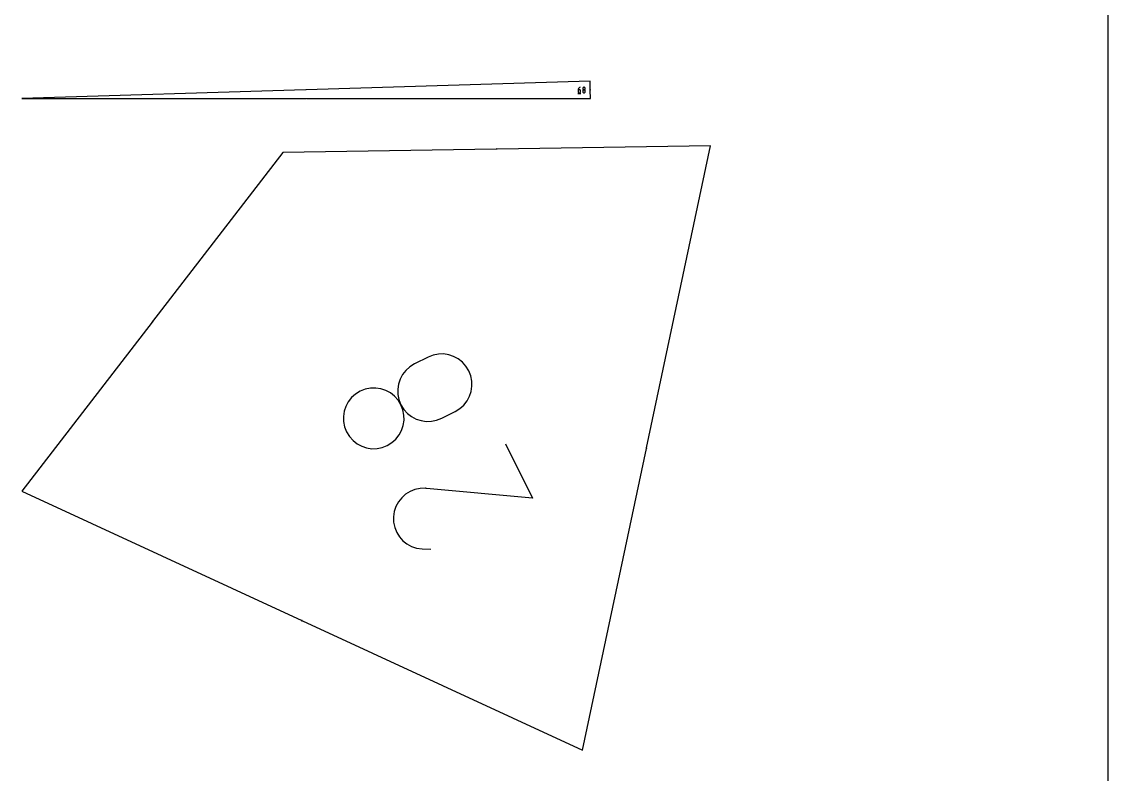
# Model space of a CAD drawing. Extents: x 0 to 200, y 0 to 297.
# Drawn here: x 126.5 to 200, y 114.5 to 165.4 of the extents above; entities that cross this region are included whole.
import ezdxf

# ---------------------------------------------------------------- set-up
doc = ezdxf.new("R2010")
doc.units = 0

msp = doc.modelspace()

# ---------------------------------------------------------------- linework, layer by layer
at = {"layer": 'annotation', "color": 1}
for p, q in [((145.685998, 160.795959), (145.692027, 160.796142)), ((145.68603, 160.807335), (145.686001, 160.806852)), ((145.686001, 160.806852), (145.686042, 160.805511)), ((145.686141, 160.807792), (145.68603, 160.807335)), ((145.686042, 160.805511), (145.686042, 160.805511)), ((145.686042, 160.805511), (145.6861, 160.805031)), ((145.6861, 160.805031), (145.686238, 160.804581)), ((145.686326, 160.808216), (145.686141, 160.807792)), ((145.686238, 160.804581), (145.686449, 160.80417)), ((145.686579, 160.808598), (145.686326, 160.808216)), ((145.686449, 160.80417), (145.686725, 160.803804)), ((145.686892, 160.808931), (145.686579, 160.808598)), ((145.686725, 160.803804), (145.687058, 160.80349)), ((145.687258, 160.809207), (145.686892, 160.808931)), ((145.687058, 160.80349), (145.68744, 160.803237)), ((145.687669, 160.809418), (145.687258, 160.809207)), ((145.68744, 160.803237), (145.687863, 160.803052)), ((145.687624, 160.797517), (145.688381, 160.797825)), ((145.687624, 160.797517), (145.687624, 160.797517)), ((145.688118, 160.809557), (145.687669, 160.809418)), ((145.687863, 160.803052), (145.688319, 160.802941)), ((145.688597, 160.809615), (145.688118, 160.809557)), ((145.688319, 160.802941), (145.688801, 160.802912)), ((145.688381, 160.797825), (145.689072, 160.798232)), ((145.68908, 160.809586), (145.688597, 160.809615)), ((145.688597, 160.809615), (145.688597, 160.809615)), ((145.688801, 160.802912), (145.691479, 160.802994)), ((145.689072, 160.798232), (145.689691, 160.798728)), ((145.689537, 160.809475), (145.68908, 160.809586)), ((145.68996, 160.809289), (145.689537, 160.809475)), ((145.689691, 160.798728), (145.690229, 160.799302)), ((145.690342, 160.809036), (145.68996, 160.809289)), ((145.690229, 160.799302), (145.69068, 160.799944)), ((145.690674, 160.808723), (145.690342, 160.809036)), ((145.69095, 160.808357), (145.690674, 160.808723)), ((145.69068, 160.799944), (145.691038, 160.800644)), ((145.69116, 160.807945), (145.69095, 160.808357)), ((145.691038, 160.800644), (145.691295, 160.801392)), ((145.691298, 160.807495), (145.69116, 160.807945)), ((145.691295, 160.801392), (145.691444, 160.802179)), ((145.691356, 160.807015), (145.691298, 160.807495)), ((145.691479, 160.802994), (145.691356, 160.807015)), ((145.691356, 160.807015), (145.691356, 160.807015)), ((145.691444, 160.802179), (145.691479, 160.802994)), ((145.696198, 160.808504), (145.695867, 160.807819)), ((145.696165, 160.797777), (145.70087, 160.805893)), ((145.70152, 160.79794), (145.696165, 160.797777)), ((145.696465, 160.808908), (145.696198, 160.808504)), ((145.696789, 160.809249), (145.696465, 160.808908)), ((145.697162, 160.809523), (145.696789, 160.809249)), ((145.697571, 160.809727), (145.697162, 160.809523)), ((145.698009, 160.809859), (145.697571, 160.809727)), ((145.698463, 160.809915), (145.698009, 160.809859)), ((145.698925, 160.809893), (145.698463, 160.809915)), ((145.699384, 160.809789), (145.698925, 160.809893)), ((145.69983, 160.809601), (145.699384, 160.809789)), ((145.700232, 160.809333), (145.69983, 160.809601)), ((145.69983, 160.809601), (145.69983, 160.809601)), ((145.700571, 160.809008), (145.700232, 160.809333)), ((145.700844, 160.808635), (145.700571, 160.809008)), ((145.701048, 160.808225), (145.700844, 160.808635)), ((145.70087, 160.805893), (145.700876, 160.805901)), ((145.70087, 160.805893), (145.70087, 160.805893)), ((145.700876, 160.805901), (145.700881, 160.805908)), ((145.700881, 160.805908), (145.700887, 160.805916)), ((145.700887, 160.805916), (145.700892, 160.805924)), ((145.700892, 160.805924), (145.700897, 160.805932)), ((145.700897, 160.805932), (145.700901, 160.80594)), ((145.700901, 160.80594), (145.700906, 160.805949)), ((145.700906, 160.805949), (145.700911, 160.805958)), ((145.700911, 160.805958), (145.700916, 160.805968)), ((145.700916, 160.805968), (145.701107, 160.806413)), ((145.700916, 160.805968), (145.700916, 160.805968)), ((145.70118, 160.807787), (145.701048, 160.808225)), ((145.701107, 160.806413), (145.701212, 160.806871)), ((145.701235, 160.807333), (145.70118, 160.807787)), ((145.701212, 160.806871), (145.701235, 160.807333)), ((164.110796, 160.558208), (164.300235, 160.558208)), ((164.123197, 160.841335), (164.121334, 160.815726)), ((164.121334, 160.815726), (164.121334, 160.689798)), ((164.205468, 160.815726), (164.121334, 160.815726)), ((164.121334, 160.689798), (164.121334, 160.689798)), ((164.121334, 160.689798), (164.122692, 160.674663)), ((164.122692, 160.674663), (164.126607, 160.660415)), ((164.128634, 160.865941), (164.123197, 160.841335)), ((164.126607, 160.660415), (164.13284, 160.647294)), ((164.137419, 160.889237), (164.128634, 160.865941)), ((164.13284, 160.647294), (164.141149, 160.635538)), ((164.149325, 160.91092), (164.137419, 160.889237)), ((164.141149, 160.635538), (164.151297, 160.625384)), ((164.164124, 160.930684), (164.149325, 160.91092)), ((164.151297, 160.625384), (164.163042, 160.617072)), ((164.163042, 160.617072), (164.176146, 160.61084)), ((164.181589, 160.948223), (164.164124, 160.930684)), ((164.176146, 160.61084), (164.190368, 160.606926)), ((164.201494, 160.963234), (164.181589, 160.948223)), ((164.190368, 160.606926), (164.205468, 160.605568)), ((164.223611, 160.97541), (164.201494, 160.963234)), ((164.2206, 160.814376), (164.205468, 160.815726)), ((164.205468, 160.605568), (164.2206, 160.606926)), ((164.205468, 160.605568), (164.205468, 160.605568)), ((164.234838, 160.810481), (164.2206, 160.814376)), ((164.2206, 160.606926), (164.234838, 160.61084)), ((164.247714, 160.984447), (164.223611, 160.97541)), ((164.247947, 160.804277), (164.234838, 160.810481)), ((164.234838, 160.61084), (164.247947, 160.617072)), ((164.247714, 160.984447), (164.247714, 160.984447)), ((164.259688, 160.795999), (164.247947, 160.804277)), ((164.247947, 160.617072), (164.259688, 160.625384)), ((164.269826, 160.785881), (164.259688, 160.795999)), ((164.259688, 160.625384), (164.269826, 160.635538)), ((164.278123, 160.774158), (164.269826, 160.785881)), ((164.269826, 160.635538), (164.278123, 160.647294)), ((164.284343, 160.761066), (164.278123, 160.774158)), ((164.278123, 160.647294), (164.284343, 160.660415)), ((164.288248, 160.746838), (164.284343, 160.761066)), ((164.284343, 160.660415), (164.288248, 160.674663)), ((164.289603, 160.73171), (164.288248, 160.746838)), ((164.288248, 160.674663), (164.289603, 160.689798)), ((164.289603, 160.689798), (164.289603, 160.73171)), ((164.289603, 160.73171), (164.289603, 160.73171)), ((164.43304, 160.915033), (164.431682, 160.899968)), ((164.431682, 160.899968), (164.431682, 160.899968)), ((164.431682, 160.899968), (164.433041, 160.884832)), ((164.43304, 160.746614), (164.431682, 160.731485)), ((164.431682, 160.731485), (164.431682, 160.689572)), ((164.431682, 160.689572), (164.431682, 160.689572)), ((164.431682, 160.689572), (164.433041, 160.674444)), ((164.436953, 160.929227), (164.43304, 160.915033)), ((164.436953, 160.760857), (164.43304, 160.746614)), ((164.433041, 160.884832), (164.436956, 160.870582)), ((164.433041, 160.674444), (164.436956, 160.660217)), ((164.443183, 160.94231), (164.436953, 160.929227)), ((164.443183, 160.773978), (164.436953, 160.760857)), ((164.436956, 160.870582), (164.443188, 160.857458)), ((164.436956, 160.660217), (164.443188, 160.647124)), ((164.45149, 160.954041), (164.443183, 160.94231)), ((164.45149, 160.785735), (164.443183, 160.773978)), ((164.443188, 160.857458), (164.451498, 160.845698)), ((164.443188, 160.647124), (164.451498, 160.635401)), ((164.461636, 160.964178), (164.45149, 160.954041)), ((164.461636, 160.79589), (164.45149, 160.785735)), ((164.451498, 160.845698), (164.461646, 160.835541)), ((164.451498, 160.635401), (164.461646, 160.625283)), ((164.47338, 160.972482), (164.461636, 160.964178)), ((164.47338, 160.804205), (164.461636, 160.79589)), ((164.461646, 160.835541), (164.473391, 160.827225)), ((164.461646, 160.625283), (164.473391, 160.617005)), ((164.486485, 160.978711), (164.47338, 160.972482)), ((164.486485, 160.81044), (164.47338, 160.804205)), ((164.473391, 160.827225), (164.486494, 160.820989)), ((164.473391, 160.617005), (164.486494, 160.610801)), ((164.50071, 160.982625), (164.486485, 160.978711)), ((164.50071, 160.814356), (164.486485, 160.81044)), ((164.486494, 160.820989), (164.500716, 160.817073)), ((164.486494, 160.610801), (164.500716, 160.606907)), ((164.515817, 160.983983), (164.50071, 160.982625)), ((164.515817, 160.815714), (164.50071, 160.814356)), ((164.500716, 160.817073), (164.515817, 160.815714)), ((164.500716, 160.606907), (164.515817, 160.605556)), ((164.530924, 160.982625), (164.515817, 160.983983)), ((164.515817, 160.983983), (164.515817, 160.983983)), ((164.515817, 160.815714), (164.530917, 160.817073)), ((164.530924, 160.814357), (164.515817, 160.815714)), ((164.515817, 160.815714), (164.515817, 160.815714)), ((164.515817, 160.815714), (164.515817, 160.815714)), ((164.515817, 160.605556), (164.530917, 160.606907)), ((164.515817, 160.605556), (164.515817, 160.605556)), ((164.530917, 160.817073), (164.545139, 160.820989)), ((164.530917, 160.606907), (164.545139, 160.610801)), ((164.545149, 160.978711), (164.530924, 160.982625)), ((164.545149, 160.810442), (164.530924, 160.814357)), ((164.545139, 160.820989), (164.558243, 160.827225)), ((164.545139, 160.610801), (164.558243, 160.617005)), ((164.558253, 160.972482), (164.545149, 160.978711)), ((164.558253, 160.80421), (164.545149, 160.810442)), ((164.558243, 160.827225), (164.569988, 160.835541)), ((164.558243, 160.617005), (164.569988, 160.625283)), ((164.569998, 160.964178), (164.558253, 160.972482)), ((164.569998, 160.795898), (164.558253, 160.80421)), ((164.569988, 160.835541), (164.580136, 160.845698)), ((164.569988, 160.625283), (164.580136, 160.635401)), ((164.580143, 160.954041), (164.569998, 160.964178)), ((164.580143, 160.785745), (164.569998, 160.795898)), ((164.580136, 160.845698), (164.588445, 160.857458)), ((164.580136, 160.635401), (164.588445, 160.647124)), ((164.588451, 160.94231), (164.580143, 160.954041)), ((164.588451, 160.773988), (164.580143, 160.785745)), ((164.588445, 160.857458), (164.594678, 160.870582)), ((164.588445, 160.647124), (164.594678, 160.660217)), ((164.59468, 160.929227), (164.588451, 160.94231)), ((164.59468, 160.760867), (164.588451, 160.773988)), ((164.594678, 160.870582), (164.598593, 160.884832)), ((164.594678, 160.660217), (164.598593, 160.674444)), ((164.598594, 160.915033), (164.59468, 160.929227)), ((164.598594, 160.74662), (164.59468, 160.760867)), ((164.598593, 160.884832), (164.599951, 160.899968)), ((164.598593, 160.674444), (164.599951, 160.689572)), ((164.599951, 160.899968), (164.598594, 160.915033)), ((164.599951, 160.731485), (164.598594, 160.74662)), ((164.599951, 160.899968), (164.599951, 160.899968)), ((164.599951, 160.689572), (164.599951, 160.731485)), ((164.599951, 160.731485), (164.599951, 160.731485)), ((164.931437, 160.808544), (164.943569, 160.806115)), ((164.931692, 160.799112), (164.931646, 160.798823)), ((164.931646, 160.798823), (164.93165, 160.798534)), ((164.93165, 160.798534), (164.931703, 160.798253)), ((164.931791, 160.799395), (164.931692, 160.799112)), ((164.931703, 160.798253), (164.931803, 160.797984)), ((164.931848, 160.799508), (164.931791, 160.799395)), ((164.931791, 160.799395), (164.931791, 160.799395)), ((164.931803, 160.797984), (164.931946, 160.797736)), ((164.931913, 160.799616), (164.931848, 160.799508)), ((164.931985, 160.799718), (164.931913, 160.799616)), ((164.931946, 160.797736), (164.93213, 160.797514)), ((164.932064, 160.799814), (164.931985, 160.799718)), ((164.93215, 160.799904), (164.932064, 160.799814)), ((164.93213, 160.797514), (164.932355, 160.797324)), ((164.932241, 160.799987), (164.93215, 160.799904)), ((164.932339, 160.800063), (164.932241, 160.799987)), ((164.932442, 160.800131), (164.932339, 160.800063)), ((164.932355, 160.797324), (164.932616, 160.797174)), ((164.932551, 160.800193), (164.932442, 160.800131)), ((164.933632, 160.800679), (164.932551, 160.800193)), ((164.932551, 160.800193), (164.932551, 160.800193)), ((164.932616, 160.797174), (164.932616, 160.797174)), ((164.932616, 160.797174), (164.933714, 160.796731)), ((164.934747, 160.801049), (164.933632, 160.800679)), ((164.933714, 160.796731), (164.934842, 160.796406)), ((164.935886, 160.801305), (164.934747, 160.801049)), ((164.934842, 160.796406), (164.93599, 160.796198)), ((164.93704, 160.801445), (164.935886, 160.801305)), ((164.93599, 160.796198), (164.937149, 160.796106)), ((164.938201, 160.80147), (164.93704, 160.801445)), ((164.937149, 160.796106), (164.93831, 160.796131)), ((164.938192, 160.806001), (164.938135, 160.808686)), ((164.93936, 160.801379), (164.938201, 160.80147)), ((164.93831, 160.796131), (164.939464, 160.796272)), ((164.940508, 160.801172), (164.93936, 160.801379)), ((164.939464, 160.796272), (164.940603, 160.796528)), ((164.941635, 160.800848), (164.940508, 160.801172)), ((164.940603, 160.796528), (164.941717, 160.796901)), ((164.942734, 160.800408), (164.941635, 160.800848)), ((164.941717, 160.796901), (164.942798, 160.797389)), ((164.942996, 160.800258), (164.942734, 160.800408)), ((164.942734, 160.800408), (164.942734, 160.800408)), ((164.942798, 160.797389), (164.942907, 160.797451)), ((164.942798, 160.797389), (164.942798, 160.797389)), ((164.942907, 160.797451), (164.943011, 160.79752)), ((164.943221, 160.800068), (164.942996, 160.800258)), ((164.943011, 160.79752), (164.943109, 160.797597)), ((164.943109, 160.797597), (164.943202, 160.79768)), ((164.943202, 160.79768), (164.943287, 160.79777)), ((164.943406, 160.799846), (164.943221, 160.800068)), ((164.943287, 160.79777), (164.943366, 160.797865)), ((164.943366, 160.797865), (164.943437, 160.797966)), ((164.943549, 160.799597), (164.943406, 160.799846)), ((164.943437, 160.797966), (164.9435, 160.798071)), ((164.943569, 160.806115), (164.943455, 160.811485)), ((164.9435, 160.798071), (164.943555, 160.79818)), ((164.943648, 160.799328), (164.943549, 160.799597)), ((164.943555, 160.79818), (164.943656, 160.798465)), ((164.943555, 160.79818), (164.943555, 160.79818)), ((164.943701, 160.799046), (164.943648, 160.799328)), ((164.943656, 160.798465), (164.943704, 160.798756)), ((164.943704, 160.798756), (164.943701, 160.799046)), ((145.698513, 160.225379), (145.698513, 160.210746)), ((145.698513, 160.210746), (145.701766, 160.214)), ((145.714161, 160.227209), (145.706844, 160.227209)), ((145.707327, 160.219867), (145.707255, 160.21888)), ((145.707255, 160.21888), (145.707255, 160.214)), ((145.710505, 160.21888), (145.707255, 160.21888)), ((145.707255, 160.214), (145.707255, 160.214)), ((145.707255, 160.214), (145.707308, 160.213415)), ((145.707308, 160.213415), (145.707459, 160.212865)), ((145.707537, 160.220815), (145.707327, 160.219867)), ((145.707459, 160.212865), (145.707699, 160.212358)), ((145.707877, 160.221713), (145.707537, 160.220815)), ((145.707699, 160.212358), (145.708019, 160.211904)), ((145.708336, 160.222549), (145.707877, 160.221713)), ((145.708019, 160.211904), (145.708411, 160.211511)), ((145.708907, 160.223311), (145.708336, 160.222549)), ((145.708411, 160.211511), (145.708864, 160.21119)), ((145.708864, 160.21119), (145.709371, 160.210949)), ((145.709581, 160.223987), (145.708907, 160.223311)), ((145.709371, 160.210949), (145.709921, 160.210798)), ((145.710349, 160.224565), (145.709581, 160.223987)), ((145.709921, 160.210798), (145.710505, 160.210746)), ((145.711202, 160.225033), (145.710349, 160.224565)), ((145.711088, 160.218828), (145.710505, 160.21888)), ((145.710505, 160.210746), (145.711088, 160.210798)), ((145.710505, 160.210746), (145.710505, 160.210746)), ((145.711638, 160.218677), (145.711088, 160.218828)), ((145.711088, 160.210798), (145.711638, 160.210949)), ((145.712131, 160.225379), (145.711202, 160.225033)), ((145.712144, 160.218436), (145.711638, 160.218677)), ((145.711638, 160.210949), (145.712144, 160.21119)), ((145.712131, 160.225379), (145.712131, 160.225379)), ((145.712597, 160.218115), (145.712144, 160.218436)), ((145.712144, 160.21119), (145.712597, 160.211511)), ((145.712989, 160.217723), (145.712597, 160.218115)), ((145.712597, 160.211511), (145.712989, 160.211904)), ((145.71331, 160.217269), (145.712989, 160.217723)), ((145.712989, 160.211904), (145.71331, 160.212358)), ((145.713551, 160.216762), (145.71331, 160.217269)), ((145.71331, 160.212358), (145.713551, 160.212865)), ((145.713702, 160.216212), (145.713551, 160.216762)), ((145.713551, 160.212865), (145.713702, 160.213415)), ((145.713755, 160.215627), (145.713702, 160.216212)), ((145.713702, 160.213415), (145.713755, 160.214)), ((145.713755, 160.214), (145.713755, 160.215627)), ((145.713755, 160.215627), (145.713755, 160.215627)), ((158.599492, 156.793516), (158.599151, 156.792836)), ((158.599302, 156.78279), (158.604126, 156.790837)), ((158.604659, 156.782875), (158.599302, 156.78279)), ((158.599765, 156.793916), (158.599492, 156.793516)), ((158.600094, 156.794252), (158.599765, 156.793916)), ((158.600471, 156.79452), (158.600094, 156.794252)), ((158.600883, 156.794718), (158.600471, 156.79452)), ((158.601323, 156.794844), (158.600883, 156.794718)), ((158.601778, 156.794893), (158.601323, 156.794844)), ((158.60224, 156.794864), (158.601778, 156.794893)), ((158.602697, 156.794754), (158.60224, 156.794864)), ((158.60314, 156.794559), (158.602697, 156.794754)), ((158.603538, 156.794286), (158.60314, 156.794559)), ((158.60314, 156.794559), (158.60314, 156.794559)), ((158.603872, 156.793956), (158.603538, 156.794286)), ((158.60414, 156.793579), (158.603872, 156.793956)), ((158.604126, 156.790837), (158.604132, 156.790844)), ((158.604126, 156.790837), (158.604126, 156.790837)), ((158.604132, 156.790844), (158.604137, 156.790852)), ((158.604137, 156.790852), (158.604143, 156.790859)), ((158.604338, 156.793166), (158.60414, 156.793579)), ((158.604143, 156.790859), (158.604148, 156.790867)), ((158.604148, 156.790867), (158.604153, 156.790875)), ((158.604153, 156.790875), (158.604158, 156.790883)), ((158.604158, 156.790883), (158.604163, 156.790892)), ((158.604163, 156.790892), (158.604167, 156.790901)), ((158.604167, 156.790901), (158.604172, 156.790911)), ((158.604172, 156.790911), (158.60437, 156.791353)), ((158.604172, 156.790911), (158.604172, 156.790911)), ((158.604463, 156.792726), (158.604338, 156.793166)), ((158.60437, 156.791353), (158.604482, 156.79181)), ((158.604512, 156.792271), (158.604463, 156.792726)), ((158.604482, 156.79181), (158.604512, 156.792271)), ((158.608992, 156.795008), (158.614349, 156.795092)), ((158.609077, 156.789637), (158.608992, 156.795008)), ((158.611755, 156.789679), (158.609077, 156.789637)), ((158.609183, 156.782946), (158.611861, 156.782989)), ((158.612237, 156.789644), (158.611755, 156.789679)), ((158.611861, 156.782989), (158.612341, 156.78304)), ((158.611861, 156.782989), (158.611861, 156.782989)), ((158.612692, 156.789527), (158.612237, 156.789644)), ((158.612341, 156.78304), (158.612792, 156.783171)), ((158.613112, 156.789336), (158.612692, 156.789527)), ((158.612792, 156.783171), (158.613206, 156.783376)), ((158.61349, 156.789078), (158.613112, 156.789336)), ((158.613206, 156.783376), (158.613575, 156.783647)), ((158.613818, 156.788761), (158.61349, 156.789078)), ((158.613575, 156.783647), (158.613893, 156.783975)), ((158.614088, 156.788392), (158.613818, 156.788761)), ((158.613893, 156.783975), (158.614152, 156.784354)), ((158.614293, 156.787979), (158.614088, 156.788392)), ((158.614152, 156.784354), (158.614344, 156.784774)), ((158.614425, 156.787528), (158.614293, 156.787979)), ((158.614344, 156.784774), (158.614461, 156.78523)), ((158.614476, 156.787047), (158.614425, 156.787528)), ((158.614461, 156.78523), (158.614497, 156.785712)), ((158.614497, 156.785712), (158.614476, 156.787047)), ((158.614476, 156.787047), (158.614476, 156.787047)), ((135.293798, 145.107057), (135.293774, 145.106595)), ((135.293774, 145.106595), (135.293831, 145.106128)), ((135.293901, 145.107503), (135.293798, 145.107057)), ((135.293831, 145.106128), (135.293973, 145.105665)), ((135.294077, 145.107925), (135.293901, 145.107503)), ((135.293973, 145.105665), (135.294293, 145.104975)), ((135.294322, 145.108312), (135.294077, 145.107925)), ((135.294632, 145.108654), (135.294322, 145.108312)), ((135.295004, 145.108943), (135.294632, 145.108654)), ((135.295432, 145.109168), (135.295004, 145.108943)), ((135.295894, 145.109309), (135.295432, 145.109168)), ((135.295432, 145.109168), (135.295432, 145.109168)), ((135.296361, 145.109365), (135.295894, 145.109309)), ((135.296822, 145.109339), (135.296361, 145.109365)), ((135.297268, 145.109236), (135.296822, 145.109339)), ((135.29769, 145.10906), (135.297268, 145.109236)), ((135.298077, 145.108814), (135.29769, 145.10906)), ((135.298419, 145.108503), (135.298077, 145.108814)), ((135.298706, 145.108131), (135.298419, 145.108503)), ((135.298928, 145.107701), (135.298706, 145.108131)), ((135.300378, 145.116135), (135.298741, 145.114014)), ((135.298933, 145.107691), (135.298928, 145.107701)), ((135.298928, 145.107701), (135.298928, 145.107701)), ((135.298937, 145.107681), (135.298933, 145.107691)), ((135.298941, 145.107672), (135.298937, 145.107681)), ((135.298944, 145.107663), (135.298941, 145.107672)), ((135.298947, 145.107654), (135.298944, 145.107663)), ((135.29895, 145.107645), (135.298947, 145.107654)), ((135.298953, 145.107636), (135.29895, 145.107645)), ((135.298955, 145.107627), (135.298953, 145.107636)), ((135.298957, 145.107618), (135.298955, 145.107627)), ((135.302241, 145.09883), (135.298957, 145.107618)), ((135.298957, 145.107618), (135.298957, 145.107618)), ((135.300707, 145.11649), (135.300378, 145.116135)), ((135.301082, 145.116772), (135.300707, 145.11649)), ((135.301494, 145.116982), (135.301082, 145.116772)), ((135.301932, 145.117116), (135.301494, 145.116982)), ((135.302385, 145.117174), (135.301932, 145.117116)), ((135.305514, 145.10307), (135.302241, 145.09883)), ((135.302842, 145.117155), (135.302385, 145.117174)), ((135.303293, 145.117057), (135.302842, 145.117155)), ((135.303726, 145.11688), (135.303293, 145.117057)), ((135.304132, 145.116621), (135.303726, 145.11688)), ((135.304619, 145.112861), (135.303799, 145.111799)), ((135.303799, 145.111799), (135.304619, 145.112861)), ((135.304487, 145.116292), (135.304132, 145.116621)), ((135.304132, 145.116621), (135.304132, 145.116621)), ((135.304771, 145.115916), (135.304487, 145.116292)), ((135.304619, 145.112861), (135.304879, 145.113269)), ((135.304948, 145.113216), (135.304619, 145.112861)), ((135.304619, 145.112861), (135.304619, 145.112861)), ((135.30498, 145.115504), (135.304771, 145.115916)), ((135.304879, 145.113269), (135.305057, 145.113704)), ((135.305323, 145.113499), (135.304948, 145.113216)), ((135.305115, 145.115066), (135.30498, 145.115504)), ((135.305057, 145.113704), (135.305155, 145.114156)), ((135.305174, 145.114613), (135.305115, 145.115066)), ((135.305155, 145.114156), (135.305174, 145.114613)), ((135.305735, 145.113708), (135.305323, 145.113499)), ((135.306173, 145.113842), (135.305735, 145.113708)), ((135.306626, 145.113901), (135.306173, 145.113842)), ((135.307083, 145.113882), (135.306626, 145.113901)), ((135.307533, 145.113784), (135.307083, 145.113882)), ((135.307967, 145.113606), (135.307533, 145.113784)), ((135.308373, 145.113347), (135.307967, 145.113606)), ((135.308279, 145.106652), (135.309915, 145.108773)), ((135.309435, 145.112528), (135.308373, 145.113347)), ((135.308373, 145.113347), (135.308373, 145.113347)), ((135.309788, 145.1122), (135.309435, 145.112528)), ((135.31007, 145.111826), (135.309788, 145.1122)), ((135.309915, 145.108773), (135.310176, 145.10918)), ((135.309915, 145.108773), (135.309915, 145.108773)), ((135.310279, 145.111414), (135.31007, 145.111826)), ((135.310176, 145.10918), (135.310354, 145.109615)), ((135.310413, 145.110977), (135.310279, 145.111414)), ((135.310354, 145.109615), (135.310452, 145.110067)), ((135.310471, 145.110524), (135.310413, 145.110977)), ((135.310452, 145.110067), (135.310471, 145.110524)), ((153.961019, 142.721291), (153.045078, 142.262219)), ((154.30649, 142.8573), (153.961019, 142.721291)), ((154.660296, 142.927573), (154.30649, 142.8573)), ((155.014678, 142.934776), (154.660296, 142.927573)), ((155.361877, 142.881577), (155.014678, 142.934776)), ((155.694135, 142.770642), (155.361877, 142.881577)), ((156.003692, 142.604638), (155.694135, 142.770642)), ((152.729195, 142.066776), (152.460706, 141.825207)), ((153.045078, 142.262219), (152.729195, 142.066776)), ((153.045078, 142.262219), (153.045078, 142.262219)), ((156.282792, 142.386233), (156.003692, 142.604638)), ((156.523674, 142.118093), (156.282792, 142.386233)), ((156.718581, 141.802886), (156.523674, 142.118093)), ((152.076273, 141.235037), (151.965509, 140.902112)), ((152.242202, 141.545348), (152.076273, 141.235037)), ((152.460706, 141.825207), (152.242202, 141.545348)), ((156.854466, 141.458096), (156.718581, 141.802886)), ((156.718581, 141.802886), (156.718581, 141.802886)), ((156.925129, 141.104642), (156.854466, 141.458096)), ((149.708793, 140.552921), (149.363143, 140.416823)), ((150.063076, 140.623433), (149.708793, 140.552921)), ((150.418148, 140.630983), (150.063076, 140.623433)), ((150.766166, 140.578194), (150.418148, 140.630983)), ((151.099286, 140.467691), (150.766166, 140.578194)), ((151.409663, 140.302098), (151.099286, 140.467691)), ((151.965509, 140.902112), (151.912499, 140.55441)), ((151.912499, 140.55441), (151.919834, 140.199769)), ((156.880811, 140.402984), (156.933075, 140.750334)), ((156.933075, 140.750334), (156.925129, 141.104642)), ((148.781454, 139.981156), (148.563786, 139.701715)), ((149.048787, 140.222146), (148.781454, 139.981156)), ((149.363143, 140.416823), (149.048787, 140.222146)), ((149.363143, 140.416823), (149.363143, 140.416823)), ((151.689453, 140.084039), (151.409663, 140.302098)), ((151.930813, 139.816138), (151.689453, 140.084039)), ((151.919834, 140.199769), (151.990103, 139.846026)), ((152.125897, 139.50102), (151.930813, 139.816138)), ((151.990103, 139.846026), (152.125897, 139.50102)), ((156.387826, 139.480805), (156.60568, 139.760408)), ((156.60568, 139.760408), (156.770844, 140.070405)), ((156.770844, 140.070405), (156.880811, 140.402984)), ((148.288007, 139.058938), (148.235179, 138.711327)), ((148.398423, 139.391688), (148.288007, 139.058938)), ((148.563786, 139.701715), (148.398423, 139.391688)), ((152.125897, 139.50102), (152.125897, 139.50102)), ((152.125897, 139.50102), (152.32105, 139.185764)), ((152.261605, 139.156141), (152.125897, 139.50102)), ((152.125897, 139.50102), (152.125897, 139.50102)), ((152.33179, 138.802448), (152.261605, 139.156141)), ((152.32105, 139.185764), (152.562441, 138.917789)), ((154.888132, 138.584957), (155.804073, 139.044029)), ((155.804073, 139.044029), (156.119788, 139.239408)), ((155.804073, 139.044029), (155.804073, 139.044029)), ((156.119788, 139.239408), (156.387826, 139.480805)), ((148.235179, 138.711327), (148.24258, 138.356719)), ((148.24258, 138.356719), (148.312852, 138.002978)), ((152.285962, 138.100033), (152.339045, 138.447794)), ((152.339045, 138.447794), (152.33179, 138.802448)), ((152.562441, 138.917789), (152.842228, 138.699701)), ((152.842228, 138.699701), (153.15257, 138.534112)), ((153.15257, 138.534112), (153.485625, 138.42363)), ((153.485625, 138.42363), (153.83355, 138.370865)), ((153.83355, 138.370865), (154.188505, 138.378424)), ((154.188505, 138.378424), (154.542646, 138.448919)), ((154.542646, 138.448919), (154.888132, 138.584957)), ((148.312852, 138.002978), (148.448635, 137.657966)), ((148.448635, 137.657966), (148.448635, 137.657966)), ((148.448635, 137.657966), (148.643781, 137.342707)), ((152.00915, 137.456615), (152.175133, 137.767022)), ((152.175133, 137.767022), (152.285962, 138.100033)), ((148.643781, 137.342707), (148.885127, 137.074709)), ((148.885127, 137.074709), (149.164793, 136.856561)), ((149.164793, 136.856561), (149.474898, 136.690853)), ((151.206197, 136.739561), (151.52209, 136.935029)), ((151.52209, 136.935029), (151.790605, 137.176665)), ((151.790605, 137.176665), (152.00915, 137.456615)), ((159.196428, 136.858604), (161.039482, 133.181342)), ((149.474898, 136.690853), (149.807562, 136.580175)), ((149.807562, 136.580175), (150.154904, 136.527117)), ((150.154904, 136.527117), (150.509044, 136.534268)), ((150.509044, 136.534268), (150.862102, 136.60422)), ((150.862102, 136.60422), (151.206197, 136.739561)), ((151.206197, 136.739561), (151.206197, 136.739561)), ((168.733954, 136.559924), (168.74827, 136.556894)), ((168.736437, 136.571655), (168.736367, 136.571074)), ((168.736367, 136.571074), (168.7364, 136.570505)), ((168.7364, 136.570505), (168.73653, 136.56996)), ((168.736608, 136.572215), (168.736437, 136.571655)), ((168.736437, 136.571655), (168.736437, 136.571655)), ((168.73653, 136.56996), (168.736749, 136.56945)), ((168.736869, 136.572721), (168.736608, 136.572215)), ((168.736749, 136.56945), (168.73705, 136.568986)), ((168.737208, 136.573167), (168.736869, 136.572721)), ((168.73705, 136.568986), (168.737426, 136.568578)), ((168.737615, 136.573544), (168.737208, 136.573167)), ((168.737426, 136.568578), (168.737871, 136.568238)), ((168.738079, 136.573847), (168.737615, 136.573544)), ((168.737871, 136.568238), (168.738377, 136.567976)), ((168.738588, 136.574067), (168.738079, 136.573847)), ((168.738377, 136.567976), (168.738938, 136.567804)), ((168.739133, 136.574198), (168.738588, 136.574067)), ((168.738938, 136.567804), (168.740522, 136.567469)), ((168.739702, 136.574232), (168.739133, 136.574198)), ((168.740284, 136.574162), (168.739702, 136.574232)), ((168.740284, 136.574162), (168.740284, 136.574162)), ((168.741868, 136.573827), (168.740284, 136.574162)), ((168.740522, 136.567469), (168.740522, 136.567469)), ((168.740522, 136.567469), (168.741105, 136.567399)), ((168.741105, 136.567399), (168.741674, 136.567433)), ((168.741674, 136.567433), (168.74222, 136.567563)), ((168.742429, 136.573655), (168.741868, 136.573827)), ((168.74222, 136.567563), (168.742731, 136.567783)), ((168.742936, 136.573393), (168.742429, 136.573655)), ((168.742731, 136.567783), (168.743195, 136.568085)), ((168.743381, 136.573053), (168.742936, 136.573393)), ((168.743195, 136.568085), (168.743604, 136.568463)), ((168.743759, 136.572645), (168.743381, 136.573053)), ((168.743604, 136.568463), (168.743944, 136.568908)), ((168.744062, 136.57218), (168.743759, 136.572645)), ((168.743944, 136.568908), (168.744205, 136.569414)), ((168.744282, 136.57167), (168.744062, 136.57218)), ((168.744205, 136.569414), (168.744378, 136.569974)), ((168.744413, 136.571125), (168.744282, 136.57167)), ((168.744378, 136.569974), (168.744308, 136.569393)), ((168.744308, 136.569393), (168.744342, 136.568824)), ((168.744342, 136.568824), (168.744473, 136.568279)), ((168.744378, 136.569974), (168.744447, 136.570556)), ((168.74455, 136.570534), (168.744378, 136.569974)), ((168.744378, 136.569974), (168.744378, 136.569974)), ((168.744378, 136.569974), (168.744378, 136.569974)), ((168.744447, 136.570556), (168.744413, 136.571125)), ((168.744473, 136.568279), (168.744694, 136.567769)), ((168.744811, 136.57104), (168.74455, 136.570534)), ((168.744694, 136.567769), (168.744996, 136.567304)), ((168.745152, 136.571485), (168.744811, 136.57104)), ((168.744996, 136.567304), (168.745374, 136.566896)), ((168.74556, 136.571863), (168.745152, 136.571485)), ((168.745374, 136.566896), (168.74582, 136.566556)), ((168.746025, 136.572165), (168.74556, 136.571863)), ((168.74827, 136.556894), (168.74576, 136.56075)), ((168.74582, 136.566556), (168.746327, 136.566294)), ((168.746536, 136.572385), (168.746025, 136.572165)), ((168.746327, 136.566294), (168.746888, 136.566121)), ((168.747082, 136.572515), (168.746536, 136.572385)), ((168.746888, 136.566121), (168.746888, 136.566121)), ((168.746888, 136.566121), (168.747468, 136.566052)), ((168.747651, 136.572549), (168.747082, 136.572515)), ((168.747468, 136.566052), (168.748036, 136.566086)), ((168.748234, 136.57248), (168.747651, 136.572549)), ((168.748036, 136.566086), (168.74858, 136.566217)), ((168.748793, 136.572308), (168.748234, 136.57248)), ((168.748234, 136.57248), (168.748234, 136.57248)), ((168.74858, 136.566217), (168.74909, 136.566437)), ((168.749298, 136.572046), (168.748793, 136.572308)), ((168.74909, 136.566437), (168.749554, 136.56674)), ((168.749742, 136.571706), (168.749298, 136.572046)), ((168.749554, 136.56674), (168.749962, 136.567117)), ((168.750119, 136.571299), (168.749742, 136.571706)), ((168.749962, 136.567117), (168.750302, 136.567562)), ((168.750421, 136.570834), (168.750119, 136.571299)), ((168.750302, 136.567562), (168.750564, 136.568068)), ((168.750641, 136.570324), (168.750421, 136.570834)), ((168.750564, 136.568068), (168.750736, 136.568628)), ((168.750771, 136.569779), (168.750641, 136.570324)), ((168.750736, 136.568628), (168.750805, 136.56921)), ((168.750736, 136.568628), (168.750736, 136.568628)), ((168.750805, 136.56921), (168.750771, 136.569779)), ((153.799478, 133.845041), (153.427926, 133.834361)), ((153.80777, 133.844885), (153.799478, 133.845041)), ((153.799478, 133.845041), (153.799478, 133.845041)), ((153.815714, 133.84457), (153.80777, 133.844885)), ((153.823366, 133.844093), (153.815714, 133.84457)), ((153.83078, 133.843448), (153.823366, 133.844093)), ((153.838012, 133.842632), (153.83078, 133.843448)), ((153.845119, 133.841641), (153.838012, 133.842632)), ((153.852156, 133.840471), (153.845119, 133.841641)), ((153.859177, 133.839116), (153.852156, 133.840471)), ((153.866239, 133.837573), (153.859177, 133.839116)), ((152.184388, 133.208462), (151.964415, 132.933917)), ((152.446774, 133.441324), (152.184388, 133.208462)), ((152.745525, 133.626958), (152.446774, 133.441324)), ((153.074592, 133.759818), (152.745525, 133.626958)), ((153.427926, 133.834361), (153.074592, 133.759818)), ((161.039482, 133.181342), (153.866239, 133.837573)), ((153.866239, 133.837573), (153.866239, 133.837573)), ((151.792906, 132.623234), (151.675908, 132.281958)), ((151.964415, 132.933917), (151.792906, 132.623234)), ((151.675908, 132.281958), (151.619471, 131.915633)), ((151.619471, 131.915633), (151.619471, 131.915633)), ((151.619471, 131.915633), (151.632565, 131.544243)), ((151.632565, 131.544243), (151.708611, 131.191064)), ((151.708611, 131.191064), (151.842288, 130.862176)), ((151.842288, 130.862176), (152.028276, 130.563661)), ((152.028276, 130.563661), (152.261255, 130.301601)), ((152.261255, 130.301601), (152.535905, 130.082077)), ((152.535905, 130.082077), (152.846903, 129.91117)), ((152.846903, 129.91117), (153.188931, 129.794961)), ((153.188931, 129.794961), (153.556668, 129.739531)), ((153.556668, 129.739531), (154.140845, 129.730222)), ((145.430028, 124.884747), (145.429992, 124.883561)), ((145.429992, 124.883561), (145.429992, 124.883561)), ((145.429992, 124.883561), (145.43, 124.883437)), ((145.43, 124.883437), (145.430017, 124.883313)), ((145.430017, 124.883313), (145.430042, 124.883191)), ((145.430182, 124.885913), (145.430028, 124.884747)), ((145.430042, 124.883191), (145.430077, 124.883071)), ((145.430077, 124.883071), (145.43012, 124.882955)), ((145.43012, 124.882955), (145.430171, 124.882842)), ((145.430171, 124.882842), (145.43023, 124.882734)), ((145.430451, 124.887049), (145.430182, 124.885913)), ((145.43023, 124.882734), (145.430297, 124.882631)), ((145.430297, 124.882631), (145.430371, 124.882534)), ((145.430371, 124.882534), (145.430371, 124.882534)), ((145.430371, 124.882534), (145.430583, 124.882318)), ((145.430831, 124.888149), (145.430451, 124.887049)), ((145.430583, 124.882318), (145.430824, 124.882147)), ((145.430824, 124.882147), (145.431086, 124.882023)), ((145.431319, 124.889204), (145.430831, 124.888149)), ((145.431086, 124.882023), (145.431363, 124.881946)), ((145.43191, 124.890205), (145.431319, 124.889204)), ((145.431363, 124.881946), (145.431648, 124.881917)), ((145.431648, 124.881917), (145.431934, 124.881936)), ((145.432601, 124.891146), (145.43191, 124.890205)), ((145.431934, 124.881936), (145.432215, 124.882005)), ((145.432215, 124.882005), (145.432485, 124.882124)), ((145.432485, 124.882124), (145.432735, 124.882294)), ((145.433388, 124.892017), (145.432601, 124.891146)), ((145.432735, 124.882294), (145.433613, 124.883089)), ((145.432735, 124.882294), (145.432735, 124.882294)), ((145.434268, 124.89281), (145.433388, 124.892017)), ((145.433613, 124.883089), (145.434398, 124.88396)), ((145.434518, 124.892979), (145.434268, 124.89281)), ((145.434268, 124.89281), (145.434268, 124.89281)), ((145.434398, 124.88396), (145.435088, 124.884901)), ((145.434786, 124.893097), (145.434518, 124.892979)), ((145.435067, 124.893166), (145.434786, 124.893097)), ((145.435354, 124.893185), (145.435067, 124.893166)), ((145.435088, 124.884901), (145.435679, 124.885903)), ((145.435638, 124.893157), (145.435354, 124.893185)), ((145.435915, 124.893081), (145.435638, 124.893157)), ((145.435679, 124.885903), (145.436166, 124.886958)), ((145.436176, 124.892959), (145.435915, 124.893081)), ((145.436166, 124.886958), (145.436547, 124.888057)), ((145.436416, 124.89279), (145.436176, 124.892959)), ((145.436627, 124.892577), (145.436416, 124.89279)), ((145.436547, 124.888057), (145.436817, 124.889193)), ((145.436627, 124.892577), (145.436627, 124.892577)), ((145.436703, 124.892476), (145.436627, 124.892577)), ((145.436772, 124.89237), (145.436703, 124.892476)), ((145.436832, 124.89226), (145.436772, 124.89237)), ((145.436817, 124.889193), (145.436973, 124.890358)), ((145.436884, 124.892147), (145.436832, 124.89226)), ((145.436927, 124.892031), (145.436884, 124.892147)), ((145.436961, 124.891912), (145.436927, 124.892031)), ((145.436987, 124.891791), (145.436961, 124.891912)), ((145.436973, 124.890358), (145.43701, 124.891543)), ((145.437003, 124.891668), (145.436987, 124.891791)), ((145.43701, 124.891543), (145.437003, 124.891668)), ((145.43701, 124.891543), (145.43701, 124.891543)), ((145.438466, 124.881029), (145.438389, 124.880566)), ((145.438389, 124.880566), (145.438394, 124.880104)), ((145.438394, 124.880104), (145.438478, 124.879653)), ((145.438629, 124.881483), (145.438466, 124.881029)), ((145.438478, 124.879653), (145.438635, 124.879224)), ((145.43887, 124.881903), (145.438629, 124.881483)), ((145.438629, 124.881483), (145.438629, 124.881483)), ((145.438635, 124.879224), (145.438864, 124.878827)), ((145.438864, 124.878827), (145.43916, 124.878471)), ((145.439174, 124.882264), (145.43887, 124.881903)), ((145.43916, 124.878471), (145.43952, 124.878167)), ((145.43953, 124.88256), (145.439174, 124.882264)), ((145.43952, 124.878167), (145.43994, 124.877925)), ((145.439927, 124.88279), (145.43953, 124.88256)), ((145.440357, 124.882948), (145.439927, 124.88279)), ((145.43994, 124.877925), (145.442375, 124.8768)), ((145.440808, 124.883032), (145.440357, 124.882948)), ((145.440718, 124.8859), (145.440641, 124.885437)), ((145.440641, 124.885437), (145.440646, 124.884975)), ((145.440646, 124.884975), (145.440729, 124.884524)), ((145.44088, 124.886354), (145.440718, 124.8859)), ((145.440729, 124.884524), (145.440887, 124.884095)), ((145.441271, 124.883037), (145.440808, 124.883032)), ((145.441444, 124.887574), (145.44088, 124.886354)), ((145.44088, 124.886354), (145.44088, 124.886354)), ((145.440887, 124.884095), (145.441116, 124.883698)), ((145.441116, 124.883698), (145.441412, 124.883342)), ((145.441735, 124.88296), (145.441271, 124.883037)), ((145.441412, 124.883342), (145.441772, 124.883038)), ((145.441685, 124.887992), (145.441444, 124.887574)), ((145.441988, 124.888351), (145.441685, 124.887992)), ((145.442192, 124.882797), (145.441735, 124.88296)), ((145.441772, 124.883038), (145.442192, 124.882797)), ((145.442343, 124.888646), (145.441988, 124.888351)), ((145.442192, 124.882797), (145.443411, 124.882233)), ((145.443411, 124.882233), (145.442192, 124.882797)), ((145.442192, 124.882797), (145.442192, 124.882797)), ((145.44274, 124.888875), (145.442343, 124.888646)), ((145.443169, 124.889033), (145.44274, 124.888875)), ((145.44362, 124.889116), (145.443169, 124.889033)), ((145.444083, 124.889121), (145.44362, 124.889116)), ((145.444548, 124.889043), (145.444083, 124.889121)), ((145.445004, 124.88888), (145.444548, 124.889043)), ((145.447439, 124.887754), (145.445004, 124.88888)), ((145.445004, 124.88888), (145.445004, 124.88888))]:
    msp.add_line(p, q, dxfattribs=at)
at = {"layer": 'boundary', "color": 5}
for p, q in [((164.92517, 161.38941), (145.71911, 160.80451)), ((164.937041, 160.829131), (164.92517, 161.38941)), ((145.668334, 160.802963), (126.462274, 160.218063)), ((145.692949, 160.829125), (145.668334, 160.802963)), ((145.71911, 160.80451), (145.692949, 160.829125)), ((164.962974, 160.804275), (164.937041, 160.829131)), ((164.938118, 160.778342), (164.962974, 160.804275)), ((164.949989, 160.218063), (164.938118, 160.778342)), ((126.462274, 160.218063), (145.680732, 160.218063)), ((145.680732, 160.218063), (145.706132, 160.192663)), ((145.706132, 160.192663), (145.731532, 160.218063)), ((145.731532, 160.218063), (164.949989, 160.218063)), ((158.58143, 156.78854), (144.141971, 156.56022)), ((158.606425, 156.814338), (158.58143, 156.78854)), ((158.632223, 156.789343), (158.606425, 156.814338)), ((173.071681, 157.017663), (158.632223, 156.789343)), ((168.74795, 136.590712), (173.071681, 157.017663)), ((144.141971, 156.56022), (135.317644, 145.128654)), ((135.286602, 145.088441), (126.462274, 133.656875)), ((135.317644, 145.128654), (135.282016, 145.124068)), ((135.282016, 145.124068), (135.286602, 145.088441)), ((164.413698, 116.114062), (168.73743, 136.541013)), ((168.73743, 136.541013), (168.767539, 136.560603)), ((168.767539, 136.560603), (168.74795, 136.590712)), ((126.462274, 133.656875), (145.41493, 124.896126)), ((145.41493, 124.896126), (145.427329, 124.862413)), ((145.427329, 124.862413), (145.461042, 124.874811)), ((145.461042, 124.874811), (164.413698, 116.114062))]:
    msp.add_line(p, q, dxfattribs=at)
at = {"layer": 'frame', "color": 5}
msp.add_line((200, 0), (200, 296.926), dxfattribs=at)

doc.saveas('drawing.dxf')
